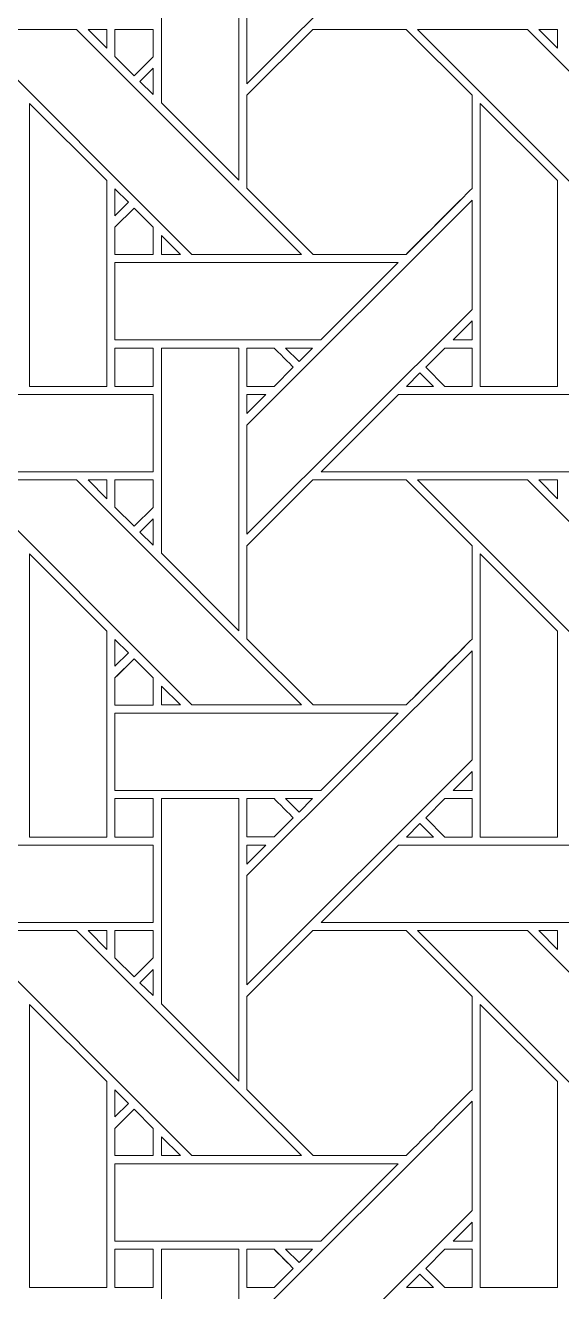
# Model space of a CAD drawing. Header units: inches. Extents: x 4.9 to 19.9, y 1.6 to 16.6.
# Drawn here: x 13.103 to 14.231, y 9.046 to 11.712 of the extents above; entities that cross this region are included whole.
import ezdxf

# ---------------------------------------------------------------- set-up
doc = ezdxf.new("R2010")
doc.units = ezdxf.units.IN
doc.header["$MEASUREMENT"] = 0
doc.layers.add('Design', color=7, linetype='Continuous', lineweight=0)

msp = doc.modelspace()

# ---------------------------------------------------------------- linework, layer by layer
at = {"layer": 'Design'}
for points, knots in [([(12.3829, 16.5948), (8.2407, 16.5948), (4.8829, 13.2369), (4.8829, 9.0948), (4.8829, 4.9526), (8.2407, 1.5948), (12.3829, 1.5948), (16.525, 1.5948), (19.8829, 4.9526), (19.8829, 9.0948), (19.8829, 13.2369), (16.525, 16.5948), (12.3829, 16.5948)], [0, 0, 0, 0, 1, 1, 1, 2, 2, 2, 3, 3, 3, 4, 4, 4, 4]), ([(12.3829, 15.6543), (8.7601, 15.6543), (5.8233, 12.7175), (5.8233, 9.0948), (5.8233, 5.472), (8.7601, 2.5353), (12.3829, 2.5353), (16.0056, 2.5353), (18.9424, 5.472), (18.9424, 9.0948), (18.9424, 12.7175), (16.0056, 15.6543), (12.3829, 15.6543)], [0, 0, 0, 0, 1, 1, 1, 2, 2, 2, 3, 3, 3, 4, 4, 4, 4]), ([(14.0428, 12.0628), (14.0428, 12.0628), (13.5691, 11.5892), (13.5691, 11.5892), (13.5691, 11.5892), (13.5691, 11.8193), (13.5691, 11.8193), (13.5691, 11.8193), (14.0428, 12.2929), (14.0428, 12.2929), (14.0428, 12.2929), (14.0428, 12.0628), (14.0428, 12.0628)], [0, 0, 0, 0, 1, 1, 1, 2, 2, 2, 3, 3, 3, 4, 4, 4, 4]), ([(13.3891, 11.5492), (13.3891, 11.5492), (13.3891, 11.9814), (13.3891, 11.9814), (13.3891, 11.9814), (13.552, 11.9814), (13.552, 11.9814), (13.552, 11.9814), (13.552, 11.3863), (13.552, 11.3863), (13.552, 11.3863), (13.3891, 11.5492), (13.3891, 11.5492)], [0, 0, 0, 0, 1, 1, 1, 2, 2, 2, 3, 3, 3, 4, 4, 4, 4]), ([(13.6841, 11.2299), (13.6841, 11.2299), (13.4531, 11.2299), (13.4531, 11.2299), (13.4531, 11.2299), (12.9795, 11.7035), (12.9795, 11.7035), (12.9795, 11.7035), (13.2105, 11.7035), (13.2105, 11.7035), (13.2105, 11.7035), (13.6841, 11.2299), (13.6841, 11.2299)], [0, 0, 0, 0, 1, 1, 1, 2, 2, 2, 3, 3, 3, 4, 4, 4, 4]), ([(13.2346, 11.7035), (13.2346, 11.7035), (13.2741, 11.7035), (13.2741, 11.7035), (13.2741, 11.7035), (13.2741, 11.6637), (13.2741, 11.6637), (13.2741, 11.6637), (13.2346, 11.7035), (13.2346, 11.7035)], [0, 0, 0, 0, 1, 1, 1, 2, 2, 2, 3, 3, 3, 3]), ([(13.3715, 11.7035), (13.3715, 11.7035), (13.3715, 11.6459), (13.3715, 11.6459), (13.3715, 11.6459), (13.3316, 11.606), (13.3316, 11.606), (13.3316, 11.606), (13.2913, 11.6463), (13.2913, 11.6463), (13.2913, 11.6463), (13.2913, 11.7035), (13.2913, 11.7035), (13.2913, 11.7035), (13.3715, 11.7035), (13.3715, 11.7035)], [0, 0, 0, 0, 1, 1, 1, 2, 2, 2, 3, 3, 3, 4, 4, 4, 5, 5, 5, 5]), ([(13.3715, 11.6459), (13.3715, 11.6459), (13.3316, 11.606), (13.3316, 11.606), (13.3316, 11.606), (13.2913, 11.6463), (13.2913, 11.6463), (13.2913, 11.6463), (13.2913, 11.7035), (13.2913, 11.7035), (13.2913, 11.7035), (13.3715, 11.7035), (13.3715, 11.7035), (13.3715, 11.7035), (13.3715, 11.6459), (13.3715, 11.6459)], [0, 0, 0, 0, 1, 1, 1, 2, 2, 2, 3, 3, 3, 4, 4, 4, 5, 5, 5, 5]), ([(13.7078, 11.7035), (13.7078, 11.7035), (13.904, 11.7035), (13.904, 11.7035), (13.904, 11.7035), (14.0428, 11.5648), (14.0428, 11.5648), (14.0428, 11.5648), (14.0428, 11.3686), (14.0428, 11.3686), (14.025, 11.3507), (13.9131, 11.2389), (13.9041, 11.2299), (13.9041, 11.2299), (13.7084, 11.2299), (13.7084, 11.2299), (13.7084, 11.2299), (13.5691, 11.3691), (13.5691, 11.3691), (13.5691, 11.3691), (13.5691, 11.5648), (13.5691, 11.5648), (13.5691, 11.5648), (13.7078, 11.7035), (13.7078, 11.7035)], [0, 0, 0, 0, 1, 1, 1, 2, 2, 2, 3, 3, 3, 4, 4, 4, 5, 5, 5, 6, 6, 6, 7, 7, 7, 8, 8, 8, 8]), ([(14.0428, 11.3686), (14.0244, 11.3501), (13.9126, 11.2384), (13.9041, 11.2299), (13.9041, 11.2299), (13.7084, 11.2299), (13.7084, 11.2299), (13.7084, 11.2299), (13.5691, 11.3691), (13.5691, 11.3691), (13.5691, 11.3691), (13.5691, 11.5648), (13.5691, 11.5648), (13.5691, 11.5648), (13.7078, 11.7035), (13.7078, 11.7035), (13.7078, 11.7035), (13.904, 11.7035), (13.904, 11.7035), (13.904, 11.7035), (14.0428, 11.5648), (14.0428, 11.5648), (14.0428, 11.5648), (14.0428, 11.3686), (14.0428, 11.3686)], [0, 0, 0, 0, 1, 1, 1, 2, 2, 2, 3, 3, 3, 4, 4, 4, 5, 5, 5, 6, 6, 6, 7, 7, 7, 8, 8, 8, 8]), ([(14.6329, 11.2299), (14.6329, 11.2299), (14.4018, 11.2299), (14.4018, 11.2299), (14.4018, 11.2299), (13.9283, 11.7035), (13.9283, 11.7035), (13.9283, 11.7035), (14.1592, 11.7035), (14.1592, 11.7035), (14.1592, 11.7035), (14.6329, 11.2299), (14.6329, 11.2299)], [0, 0, 0, 0, 1, 1, 1, 2, 2, 2, 3, 3, 3, 4, 4, 4, 4]), ([(14.1833, 11.7035), (14.1833, 11.7035), (14.2228, 11.7035), (14.2228, 11.7035), (14.2228, 11.7035), (14.2228, 11.6637), (14.2228, 11.6637), (14.2228, 11.6637), (14.1833, 11.7035), (14.1833, 11.7035)], [0, 0, 0, 0, 1, 1, 1, 2, 2, 2, 3, 3, 3, 3]), ([(13.3715, 11.6217), (13.3715, 11.6217), (13.3715, 11.5665), (13.3715, 11.5665), (13.3715, 11.5665), (13.3438, 11.5939), (13.3438, 11.5939), (13.3438, 11.5939), (13.3715, 11.6217), (13.3715, 11.6217)], [0, 0, 0, 0, 1, 1, 1, 2, 2, 2, 3, 3, 3, 3]), ([(13.1112, 10.9519), (13.1112, 10.9519), (13.1112, 11.5477), (13.1112, 11.5477), (13.1112, 11.5477), (13.274, 11.3856), (13.274, 11.3856), (13.274, 11.3856), (13.274, 10.9519), (13.274, 10.9519), (13.274, 10.9519), (13.1112, 10.9519), (13.1112, 10.9519)], [0, 0, 0, 0, 1, 1, 1, 2, 2, 2, 3, 3, 3, 4, 4, 4, 4]), ([(14.0599, 10.9519), (14.0599, 10.9519), (14.0599, 11.5477), (14.0599, 11.5477), (14.0599, 11.5477), (14.2227, 11.3856), (14.2227, 11.3856), (14.2227, 11.3856), (14.2227, 10.9519), (14.2227, 10.9519), (14.2227, 10.9519), (14.0599, 10.9519), (14.0599, 10.9519)], [0, 0, 0, 0, 1, 1, 1, 2, 2, 2, 3, 3, 3, 4, 4, 4, 4]), ([(13.2913, 11.3113), (13.2913, 11.3113), (13.2913, 11.3681), (13.2913, 11.3681), (13.2913, 11.3681), (13.3195, 11.3395), (13.3195, 11.3395), (13.3195, 11.3395), (13.2913, 11.3113), (13.2913, 11.3113)], [0, 0, 0, 0, 1, 1, 1, 2, 2, 2, 3, 3, 3, 3]), ([(14.0428, 11.1141), (14.0428, 11.1141), (13.5691, 10.6404), (13.5691, 10.6404), (13.5691, 10.6404), (13.5691, 10.8705), (13.5691, 10.8705), (13.5691, 10.8705), (14.0428, 11.3441), (14.0428, 11.3441), (14.0428, 11.3441), (14.0428, 11.1141), (14.0428, 11.1141)], [0, 0, 0, 0, 1, 1, 1, 2, 2, 2, 3, 3, 3, 4, 4, 4, 4]), ([(13.2913, 11.2297), (13.2913, 11.2297), (13.2913, 11.2869), (13.2913, 11.2869), (13.2913, 11.2869), (13.3316, 11.3273), (13.3316, 11.3273), (13.3316, 11.3273), (13.3719, 11.287), (13.3719, 11.287), (13.3719, 11.287), (13.3719, 11.2297), (13.3719, 11.2297), (13.3719, 11.2297), (13.2913, 11.2297), (13.2913, 11.2297)], [0, 0, 0, 0, 1, 1, 1, 2, 2, 2, 3, 3, 3, 4, 4, 4, 5, 5, 5, 5]), ([(13.3316, 11.3273), (13.3316, 11.3273), (13.3719, 11.287), (13.3719, 11.287), (13.3719, 11.287), (13.3719, 11.2297), (13.3719, 11.2297), (13.3719, 11.2297), (13.2913, 11.2297), (13.2913, 11.2297), (13.2913, 11.2297), (13.2913, 11.2869), (13.2913, 11.2869), (13.2913, 11.2869), (13.3316, 11.3273), (13.3316, 11.3273)], [0, 0, 0, 0, 1, 1, 1, 2, 2, 2, 3, 3, 3, 4, 4, 4, 5, 5, 5, 5]), ([(13.3892, 11.2299), (13.3892, 11.2299), (13.3892, 11.2697), (13.3892, 11.2697), (13.3892, 11.2697), (13.4289, 11.2299), (13.4289, 11.2299), (13.4289, 11.2299), (13.3892, 11.2299), (13.3892, 11.2299)], [0, 0, 0, 0, 1, 1, 1, 2, 2, 2, 3, 3, 3, 3]), ([(13.887, 11.2126), (13.887, 11.2126), (13.7242, 11.0499), (13.7242, 11.0499), (13.7242, 11.0499), (13.2913, 11.0499), (13.2913, 11.0499), (13.2913, 11.0499), (13.2913, 11.2126), (13.2913, 11.2126), (13.2913, 11.2126), (13.887, 11.2126), (13.887, 11.2126)], [0, 0, 0, 0, 1, 1, 1, 2, 2, 2, 3, 3, 3, 4, 4, 4, 4]), ([(14.003, 11.0499), (14.003, 11.0499), (14.0428, 11.0897), (14.0428, 11.0897), (14.0428, 11.0897), (14.0428, 11.0499), (14.0428, 11.0499), (14.0428, 11.0499), (14.003, 11.0499), (14.003, 11.0499)], [0, 0, 0, 0, 1, 1, 1, 2, 2, 2, 3, 3, 3, 3]), ([(13.2913, 11.0327), (13.2913, 11.0327), (13.3715, 11.0327), (13.3715, 11.0327), (13.3715, 11.0327), (13.3715, 10.9519), (13.3715, 10.9519), (13.3715, 10.9519), (13.2913, 10.9519), (13.2913, 10.9519), (13.2913, 10.9519), (13.2913, 11.0327), (13.2913, 11.0327)], [0, 0, 0, 0, 1, 1, 1, 2, 2, 2, 3, 3, 3, 4, 4, 4, 4]), ([(13.3715, 11.0327), (13.3715, 11.0327), (13.3715, 10.9519), (13.3715, 10.9519), (13.3715, 10.9519), (13.2913, 10.9519), (13.2913, 10.9519), (13.2913, 10.9519), (13.2913, 11.0327), (13.2913, 11.0327), (13.2913, 11.0327), (13.3715, 11.0327), (13.3715, 11.0327)], [0, 0, 0, 0, 1, 1, 1, 2, 2, 2, 3, 3, 3, 4, 4, 4, 4]), ([(13.552, 10.4375), (13.552, 10.4375), (13.3891, 10.6005), (13.3891, 10.6005), (13.3891, 10.6005), (13.3891, 11.0326), (13.3891, 11.0326), (13.3891, 11.0326), (13.552, 11.0326), (13.552, 11.0326), (13.552, 11.0326), (13.552, 10.4375), (13.552, 10.4375)], [0, 0, 0, 0, 1, 1, 1, 2, 2, 2, 3, 3, 3, 4, 4, 4, 4]), ([(13.6262, 11.0327), (13.6313, 11.0276), (13.6621, 10.9967), (13.6665, 10.9923), (13.6665, 10.9923), (13.6261, 10.9519), (13.6261, 10.9519), (13.6261, 10.9519), (13.5691, 10.9519), (13.5691, 10.9519), (13.5691, 10.9519), (13.5691, 11.0327), (13.5691, 11.0327), (13.5691, 11.0327), (13.6262, 11.0327), (13.6262, 11.0327)], [0, 0, 0, 0, 1, 1, 1, 2, 2, 2, 3, 3, 3, 4, 4, 4, 5, 5, 5, 5]), ([(13.5691, 10.9519), (13.5691, 10.9519), (13.5691, 11.0327), (13.5691, 11.0327), (13.5691, 11.0327), (13.6262, 11.0327), (13.6262, 11.0327), (13.6313, 11.0276), (13.6621, 10.9967), (13.6665, 10.9923), (13.6665, 10.9923), (13.6261, 10.9519), (13.6261, 10.9519), (13.6261, 10.9519), (13.5691, 10.9519), (13.5691, 10.9519)], [0, 0, 0, 0, 1, 1, 1, 2, 2, 2, 3, 3, 3, 4, 4, 4, 5, 5, 5, 5]), ([(13.6505, 11.0326), (13.6505, 11.0326), (13.707, 11.0326), (13.707, 11.0326), (13.707, 11.0326), (13.6787, 11.0045), (13.6787, 11.0045), (13.6787, 11.0045), (13.6505, 11.0326), (13.6505, 11.0326)], [0, 0, 0, 0, 1, 1, 1, 2, 2, 2, 3, 3, 3, 3]), ([(13.9857, 10.9519), (13.9857, 10.9519), (13.9453, 10.9923), (13.9453, 10.9923), (13.9453, 10.9923), (13.9858, 11.0327), (13.9858, 11.0327), (13.9858, 11.0327), (14.0428, 11.0327), (14.0428, 11.0327), (14.0428, 11.0327), (14.0428, 10.9519), (14.0428, 10.9519), (14.0428, 10.9519), (13.9857, 10.9519), (13.9857, 10.9519)], [0, 0, 0, 0, 1, 1, 1, 2, 2, 2, 3, 3, 3, 4, 4, 4, 5, 5, 5, 5]), ([(14.0428, 10.9519), (14.0428, 10.9519), (13.9857, 10.9519), (13.9857, 10.9519), (13.9857, 10.9519), (13.9453, 10.9923), (13.9453, 10.9923), (13.9453, 10.9923), (13.9858, 11.0327), (13.9858, 11.0327), (13.9858, 11.0327), (14.0428, 11.0327), (14.0428, 11.0327), (14.0428, 11.0327), (14.0428, 10.9519), (14.0428, 10.9519)], [0, 0, 0, 0, 1, 1, 1, 2, 2, 2, 3, 3, 3, 4, 4, 4, 5, 5, 5, 5]), ([(13.905, 10.9519), (13.905, 10.9519), (13.9332, 10.9801), (13.9332, 10.9801), (13.9332, 10.9801), (13.9615, 10.9519), (13.9615, 10.9519), (13.9615, 10.9519), (13.905, 10.9519), (13.905, 10.9519)], [0, 0, 0, 0, 1, 1, 1, 2, 2, 2, 3, 3, 3, 3]), ([(13.3715, 10.9347), (13.3715, 10.9347), (13.3715, 10.7719), (13.3715, 10.7719), (13.3715, 10.7719), (12.7762, 10.7719), (12.7762, 10.7719), (12.7762, 10.7719), (12.9391, 10.9347), (12.9391, 10.9347), (12.9391, 10.9347), (13.3715, 10.9347), (13.3715, 10.9347)], [0, 0, 0, 0, 1, 1, 1, 2, 2, 2, 3, 3, 3, 4, 4, 4, 4]), ([(13.609, 10.9347), (13.609, 10.9347), (13.5691, 10.8949), (13.5691, 10.8949), (13.5691, 10.8949), (13.5691, 10.9347), (13.5691, 10.9347), (13.5691, 10.9347), (13.609, 10.9347), (13.609, 10.9347)], [0, 0, 0, 0, 1, 1, 1, 2, 2, 2, 3, 3, 3, 3]), ([(14.3203, 10.9347), (14.3203, 10.9347), (14.3203, 10.7719), (14.3203, 10.7719), (14.3203, 10.7719), (13.725, 10.7719), (13.725, 10.7719), (13.725, 10.7719), (13.8878, 10.9347), (13.8878, 10.9347), (13.8878, 10.9347), (14.3203, 10.9347), (14.3203, 10.9347)], [0, 0, 0, 0, 1, 1, 1, 2, 2, 2, 3, 3, 3, 4, 4, 4, 4]), ([(13.6841, 10.2811), (13.6841, 10.2811), (13.4531, 10.2811), (13.4531, 10.2811), (13.4531, 10.2811), (12.9795, 10.7548), (12.9795, 10.7548), (12.9795, 10.7548), (13.2105, 10.7548), (13.2105, 10.7548), (13.2105, 10.7548), (13.6841, 10.2811), (13.6841, 10.2811)], [0, 0, 0, 0, 1, 1, 1, 2, 2, 2, 3, 3, 3, 4, 4, 4, 4]), ([(13.2346, 10.7548), (13.2346, 10.7548), (13.2741, 10.7548), (13.2741, 10.7548), (13.2741, 10.7548), (13.2741, 10.715), (13.2741, 10.715), (13.2741, 10.715), (13.2346, 10.7548), (13.2346, 10.7548)], [0, 0, 0, 0, 1, 1, 1, 2, 2, 2, 3, 3, 3, 3]), ([(13.3715, 10.7548), (13.3715, 10.7548), (13.3715, 10.6972), (13.3715, 10.6972), (13.3715, 10.6972), (13.3316, 10.6573), (13.3316, 10.6573), (13.3316, 10.6573), (13.2913, 10.6976), (13.2913, 10.6976), (13.2913, 10.6976), (13.2913, 10.7548), (13.2913, 10.7548), (13.2913, 10.7548), (13.3715, 10.7548), (13.3715, 10.7548)], [0, 0, 0, 0, 1, 1, 1, 2, 2, 2, 3, 3, 3, 4, 4, 4, 5, 5, 5, 5]), ([(13.3715, 10.6972), (13.3715, 10.6972), (13.3316, 10.6573), (13.3316, 10.6573), (13.3316, 10.6573), (13.2913, 10.6976), (13.2913, 10.6976), (13.2913, 10.6976), (13.2913, 10.7548), (13.2913, 10.7548), (13.2913, 10.7548), (13.3715, 10.7548), (13.3715, 10.7548), (13.3715, 10.7548), (13.3715, 10.6972), (13.3715, 10.6972)], [0, 0, 0, 0, 1, 1, 1, 2, 2, 2, 3, 3, 3, 4, 4, 4, 5, 5, 5, 5]), ([(13.7078, 10.7548), (13.7078, 10.7548), (13.904, 10.7548), (13.904, 10.7548), (13.904, 10.7548), (14.0428, 10.6161), (14.0428, 10.6161), (14.0428, 10.6161), (14.0428, 10.4199), (14.0428, 10.4199), (14.025, 10.4019), (13.9131, 10.2902), (13.9041, 10.2812), (13.9041, 10.2812), (13.7084, 10.2812), (13.7084, 10.2812), (13.7084, 10.2812), (13.5691, 10.4204), (13.5691, 10.4204), (13.5691, 10.4204), (13.5691, 10.6161), (13.5691, 10.6161), (13.5691, 10.6161), (13.7078, 10.7548), (13.7078, 10.7548)], [0, 0, 0, 0, 1, 1, 1, 2, 2, 2, 3, 3, 3, 4, 4, 4, 5, 5, 5, 6, 6, 6, 7, 7, 7, 8, 8, 8, 8]), ([(14.0428, 10.4199), (14.0246, 10.4015), (13.9128, 10.2899), (13.9041, 10.2812), (13.9041, 10.2812), (13.7084, 10.2812), (13.7084, 10.2812), (13.7084, 10.2812), (13.5691, 10.4204), (13.5691, 10.4204), (13.5691, 10.4204), (13.5691, 10.6161), (13.5691, 10.6161), (13.5691, 10.6161), (13.7078, 10.7548), (13.7078, 10.7548), (13.7078, 10.7548), (13.904, 10.7548), (13.904, 10.7548), (13.904, 10.7548), (14.0428, 10.6161), (14.0428, 10.6161), (14.0428, 10.6161), (14.0428, 10.4199), (14.0428, 10.4199)], [0, 0, 0, 0, 1, 1, 1, 2, 2, 2, 3, 3, 3, 4, 4, 4, 5, 5, 5, 6, 6, 6, 7, 7, 7, 8, 8, 8, 8]), ([(14.6329, 10.2811), (14.6329, 10.2811), (14.4018, 10.2811), (14.4018, 10.2811), (14.4018, 10.2811), (13.9283, 10.7548), (13.9283, 10.7548), (13.9283, 10.7548), (14.1592, 10.7548), (14.1592, 10.7548), (14.1592, 10.7548), (14.6329, 10.2811), (14.6329, 10.2811)], [0, 0, 0, 0, 1, 1, 1, 2, 2, 2, 3, 3, 3, 4, 4, 4, 4]), ([(14.1833, 10.7548), (14.1833, 10.7548), (14.2228, 10.7548), (14.2228, 10.7548), (14.2228, 10.7548), (14.2228, 10.715), (14.2228, 10.715), (14.2228, 10.715), (14.1833, 10.7548), (14.1833, 10.7548)], [0, 0, 0, 0, 1, 1, 1, 2, 2, 2, 3, 3, 3, 3]), ([(13.3715, 10.6729), (13.3715, 10.6729), (13.3715, 10.6178), (13.3715, 10.6178), (13.3715, 10.6178), (13.3438, 10.6452), (13.3438, 10.6452), (13.3438, 10.6452), (13.3715, 10.6729), (13.3715, 10.6729)], [0, 0, 0, 0, 1, 1, 1, 2, 2, 2, 3, 3, 3, 3]), ([(13.1112, 10.0031), (13.1112, 10.0031), (13.1112, 10.599), (13.1112, 10.599), (13.1112, 10.599), (13.274, 10.4368), (13.274, 10.4368), (13.274, 10.4368), (13.274, 10.0031), (13.274, 10.0031), (13.274, 10.0031), (13.1112, 10.0031), (13.1112, 10.0031)], [0, 0, 0, 0, 1, 1, 1, 2, 2, 2, 3, 3, 3, 4, 4, 4, 4]), ([(14.0599, 10.0031), (14.0599, 10.0031), (14.0599, 10.599), (14.0599, 10.599), (14.0599, 10.599), (14.2227, 10.4368), (14.2227, 10.4368), (14.2227, 10.4368), (14.2227, 10.0031), (14.2227, 10.0031), (14.2227, 10.0031), (14.0599, 10.0031), (14.0599, 10.0031)], [0, 0, 0, 0, 1, 1, 1, 2, 2, 2, 3, 3, 3, 4, 4, 4, 4]), ([(13.2913, 10.3626), (13.2913, 10.3626), (13.2913, 10.4193), (13.2913, 10.4193), (13.2913, 10.4193), (13.3195, 10.3908), (13.3195, 10.3908), (13.3195, 10.3908), (13.2913, 10.3626), (13.2913, 10.3626)], [0, 0, 0, 0, 1, 1, 1, 2, 2, 2, 3, 3, 3, 3]), ([(13.2913, 10.2809), (13.2913, 10.2809), (13.2913, 10.3382), (13.2913, 10.3382), (13.2913, 10.3382), (13.3316, 10.3785), (13.3316, 10.3785), (13.3316, 10.3785), (13.3719, 10.3382), (13.3719, 10.3382), (13.3719, 10.3382), (13.3719, 10.2809), (13.3719, 10.2809), (13.3719, 10.2809), (13.2913, 10.2809), (13.2913, 10.2809)], [0, 0, 0, 0, 1, 1, 1, 2, 2, 2, 3, 3, 3, 4, 4, 4, 5, 5, 5, 5]), ([(13.2973, 10.3442), (13.2973, 10.3442), (13.3316, 10.3785), (13.3316, 10.3785), (13.3316, 10.3785), (13.3719, 10.3382), (13.3719, 10.3382), (13.3719, 10.3382), (13.3719, 10.2809), (13.3719, 10.2809), (13.3719, 10.2809), (13.2913, 10.2809), (13.2913, 10.2809), (13.2913, 10.2809), (13.2913, 10.3382), (13.2913, 10.3382), (13.2913, 10.3382), (13.2973, 10.3442), (13.2973, 10.3442)], [0, 0, 0, 0, 1, 1, 1, 2, 2, 2, 3, 3, 3, 4, 4, 4, 5, 5, 5, 6, 6, 6, 6]), ([(14.0428, 10.1654), (14.0428, 10.1654), (13.5691, 9.6917), (13.5691, 9.6917), (13.5691, 9.6917), (13.5691, 9.9218), (13.5691, 9.9218), (13.5691, 9.9218), (14.0428, 10.3954), (14.0428, 10.3954), (14.0428, 10.3954), (14.0428, 10.1654), (14.0428, 10.1654)], [0, 0, 0, 0, 1, 1, 1, 2, 2, 2, 3, 3, 3, 4, 4, 4, 4]), ([(13.3892, 10.2811), (13.3892, 10.2811), (13.3892, 10.3209), (13.3892, 10.3209), (13.3892, 10.3209), (13.4289, 10.2811), (13.4289, 10.2811), (13.4289, 10.2811), (13.3892, 10.2811), (13.3892, 10.2811)], [0, 0, 0, 0, 1, 1, 1, 2, 2, 2, 3, 3, 3, 3]), ([(13.887, 10.2639), (13.887, 10.2639), (13.7242, 10.1012), (13.7242, 10.1012), (13.7242, 10.1012), (13.2913, 10.1012), (13.2913, 10.1012), (13.2913, 10.1012), (13.2913, 10.2639), (13.2913, 10.2639), (13.2913, 10.2639), (13.887, 10.2639), (13.887, 10.2639)], [0, 0, 0, 0, 1, 1, 1, 2, 2, 2, 3, 3, 3, 4, 4, 4, 4]), ([(14.003, 10.1012), (14.003, 10.1012), (14.0428, 10.141), (14.0428, 10.141), (14.0428, 10.141), (14.0428, 10.1012), (14.0428, 10.1012), (14.0428, 10.1012), (14.003, 10.1012), (14.003, 10.1012)], [0, 0, 0, 0, 1, 1, 1, 2, 2, 2, 3, 3, 3, 3]), ([(13.2913, 10.0839), (13.2913, 10.0839), (13.3715, 10.0839), (13.3715, 10.0839), (13.3715, 10.0839), (13.3715, 10.0031), (13.3715, 10.0031), (13.3715, 10.0031), (13.2913, 10.0031), (13.2913, 10.0031), (13.2913, 10.0031), (13.2913, 10.0839), (13.2913, 10.0839)], [0, 0, 0, 0, 1, 1, 1, 2, 2, 2, 3, 3, 3, 4, 4, 4, 4]), ([(13.3715, 10.0839), (13.3715, 10.0839), (13.3715, 10.0031), (13.3715, 10.0031), (13.3715, 10.0031), (13.2913, 10.0031), (13.2913, 10.0031), (13.2913, 10.0031), (13.2913, 10.0839), (13.2913, 10.0839), (13.2913, 10.0839), (13.3715, 10.0839), (13.3715, 10.0839)], [0, 0, 0, 0, 1, 1, 1, 2, 2, 2, 3, 3, 3, 4, 4, 4, 4]), ([(13.552, 9.4888), (13.552, 9.4888), (13.3891, 9.6517), (13.3891, 9.6517), (13.3891, 9.6517), (13.3891, 10.0839), (13.3891, 10.0839), (13.3891, 10.0839), (13.552, 10.0839), (13.552, 10.0839), (13.552, 10.0839), (13.552, 9.4888), (13.552, 9.4888)], [0, 0, 0, 0, 1, 1, 1, 2, 2, 2, 3, 3, 3, 4, 4, 4, 4]), ([(13.6262, 10.0839), (13.6313, 10.0788), (13.6621, 10.048), (13.6665, 10.0436), (13.6665, 10.0436), (13.6261, 10.0032), (13.6261, 10.0032), (13.6261, 10.0032), (13.5691, 10.0032), (13.5691, 10.0032), (13.5691, 10.0032), (13.5691, 10.0839), (13.5691, 10.0839), (13.5691, 10.0839), (13.6262, 10.0839), (13.6262, 10.0839)], [0, 0, 0, 0, 1, 1, 1, 2, 2, 2, 3, 3, 3, 4, 4, 4, 5, 5, 5, 5]), ([(13.5691, 10.0032), (13.5691, 10.0032), (13.5691, 10.0839), (13.5691, 10.0839), (13.5691, 10.0839), (13.6262, 10.0839), (13.6262, 10.0839), (13.6313, 10.0788), (13.6621, 10.048), (13.6665, 10.0436), (13.6665, 10.0436), (13.6261, 10.0032), (13.6261, 10.0032), (13.6261, 10.0032), (13.5691, 10.0032), (13.5691, 10.0032)], [0, 0, 0, 0, 1, 1, 1, 2, 2, 2, 3, 3, 3, 4, 4, 4, 5, 5, 5, 5]), ([(13.6505, 10.0839), (13.6505, 10.0839), (13.707, 10.0839), (13.707, 10.0839), (13.707, 10.0839), (13.6787, 10.0557), (13.6787, 10.0557), (13.6787, 10.0557), (13.6505, 10.0839), (13.6505, 10.0839)], [0, 0, 0, 0, 1, 1, 1, 2, 2, 2, 3, 3, 3, 3]), ([(13.9857, 10.0031), (13.9857, 10.0031), (13.9453, 10.0435), (13.9453, 10.0435), (13.9453, 10.0435), (13.9858, 10.084), (13.9858, 10.084), (13.9858, 10.084), (14.0428, 10.084), (14.0428, 10.084), (14.0428, 10.084), (14.0428, 10.0031), (14.0428, 10.0031), (14.0428, 10.0031), (13.9857, 10.0031), (13.9857, 10.0031)], [0, 0, 0, 0, 1, 1, 1, 2, 2, 2, 3, 3, 3, 4, 4, 4, 5, 5, 5, 5]), ([(14.0428, 10.0031), (14.0428, 10.0031), (13.9857, 10.0031), (13.9857, 10.0031), (13.9857, 10.0031), (13.9453, 10.0435), (13.9453, 10.0435), (13.9453, 10.0435), (13.9858, 10.084), (13.9858, 10.084), (13.9858, 10.084), (14.0428, 10.084), (14.0428, 10.084), (14.0428, 10.084), (14.0428, 10.0031), (14.0428, 10.0031)], [0, 0, 0, 0, 1, 1, 1, 2, 2, 2, 3, 3, 3, 4, 4, 4, 5, 5, 5, 5]), ([(13.905, 10.0031), (13.905, 10.0031), (13.9332, 10.0314), (13.9332, 10.0314), (13.9332, 10.0314), (13.9615, 10.0031), (13.9615, 10.0031), (13.9615, 10.0031), (13.905, 10.0031), (13.905, 10.0031)], [0, 0, 0, 0, 1, 1, 1, 2, 2, 2, 3, 3, 3, 3]), ([(13.3715, 9.986), (13.3715, 9.986), (13.3715, 9.8232), (13.3715, 9.8232), (13.3715, 9.8232), (12.7762, 9.8232), (12.7762, 9.8232), (12.7762, 9.8232), (12.9391, 9.986), (12.9391, 9.986), (12.9391, 9.986), (13.3715, 9.986), (13.3715, 9.986)], [0, 0, 0, 0, 1, 1, 1, 2, 2, 2, 3, 3, 3, 4, 4, 4, 4]), ([(13.609, 9.986), (13.609, 9.986), (13.5691, 9.9462), (13.5691, 9.9462), (13.5691, 9.9462), (13.5691, 9.986), (13.5691, 9.986), (13.5691, 9.986), (13.609, 9.986), (13.609, 9.986)], [0, 0, 0, 0, 1, 1, 1, 2, 2, 2, 3, 3, 3, 3]), ([(14.3203, 9.986), (14.3203, 9.986), (14.3203, 9.8232), (14.3203, 9.8232), (14.3203, 9.8232), (13.725, 9.8232), (13.725, 9.8232), (13.725, 9.8232), (13.8878, 9.986), (13.8878, 9.986), (13.8878, 9.986), (14.3203, 9.986), (14.3203, 9.986)], [0, 0, 0, 0, 1, 1, 1, 2, 2, 2, 3, 3, 3, 4, 4, 4, 4]), ([(13.6841, 9.3324), (13.6841, 9.3324), (13.4531, 9.3324), (13.4531, 9.3324), (13.4531, 9.3324), (12.9795, 9.8061), (12.9795, 9.8061), (12.9795, 9.8061), (13.2105, 9.8061), (13.2105, 9.8061), (13.2105, 9.8061), (13.6841, 9.3324), (13.6841, 9.3324)], [0, 0, 0, 0, 1, 1, 1, 2, 2, 2, 3, 3, 3, 4, 4, 4, 4]), ([(13.2346, 9.8061), (13.2346, 9.8061), (13.2741, 9.8061), (13.2741, 9.8061), (13.2741, 9.8061), (13.2741, 9.7662), (13.2741, 9.7662), (13.2741, 9.7662), (13.2346, 9.8061), (13.2346, 9.8061)], [0, 0, 0, 0, 1, 1, 1, 2, 2, 2, 3, 3, 3, 3]), ([(13.3715, 9.8061), (13.3715, 9.8061), (13.3715, 9.7485), (13.3715, 9.7485), (13.3715, 9.7485), (13.3316, 9.7085), (13.3316, 9.7085), (13.3316, 9.7085), (13.2913, 9.7489), (13.2913, 9.7489), (13.2913, 9.7489), (13.2913, 9.8061), (13.2913, 9.8061), (13.2913, 9.8061), (13.3715, 9.8061), (13.3715, 9.8061)], [0, 0, 0, 0, 1, 1, 1, 2, 2, 2, 3, 3, 3, 4, 4, 4, 5, 5, 5, 5]), ([(13.3715, 9.7485), (13.3715, 9.7485), (13.3316, 9.7085), (13.3316, 9.7085), (13.3316, 9.7085), (13.2913, 9.7489), (13.2913, 9.7489), (13.2913, 9.7489), (13.2913, 9.8061), (13.2913, 9.8061), (13.2913, 9.8061), (13.3715, 9.8061), (13.3715, 9.8061), (13.3715, 9.8061), (13.3715, 9.7485), (13.3715, 9.7485)], [0, 0, 0, 0, 1, 1, 1, 2, 2, 2, 3, 3, 3, 4, 4, 4, 5, 5, 5, 5]), ([(13.7078, 9.8061), (13.7078, 9.8061), (13.904, 9.8061), (13.904, 9.8061), (13.904, 9.8061), (14.0428, 9.6673), (14.0428, 9.6673), (14.0428, 9.6673), (14.0428, 9.4711), (14.0428, 9.4711), (14.025, 9.4532), (13.9131, 9.3414), (13.9041, 9.3324), (13.9041, 9.3324), (13.7084, 9.3324), (13.7084, 9.3324), (13.7084, 9.3324), (13.5691, 9.4717), (13.5691, 9.4717), (13.5691, 9.4717), (13.5691, 9.6673), (13.5691, 9.6673), (13.5691, 9.6673), (13.7078, 9.8061), (13.7078, 9.8061)], [0, 0, 0, 0, 1, 1, 1, 2, 2, 2, 3, 3, 3, 4, 4, 4, 5, 5, 5, 6, 6, 6, 7, 7, 7, 8, 8, 8, 8]), ([(14.0428, 9.6673), (14.0428, 9.6673), (14.0428, 9.4711), (14.0428, 9.4711), (14.025, 9.4532), (13.9131, 9.3414), (13.9041, 9.3324), (13.9041, 9.3324), (13.7084, 9.3324), (13.7084, 9.3324), (13.7084, 9.3324), (13.5691, 9.4717), (13.5691, 9.4717), (13.5691, 9.4717), (13.5691, 9.6673), (13.5691, 9.6673), (13.5691, 9.6673), (13.7078, 9.8061), (13.7078, 9.8061), (13.7078, 9.8061), (13.904, 9.8061), (13.904, 9.8061), (13.904, 9.8061), (14.0428, 9.6673), (14.0428, 9.6673)], [0, 0, 0, 0, 1, 1, 1, 2, 2, 2, 3, 3, 3, 4, 4, 4, 5, 5, 5, 6, 6, 6, 7, 7, 7, 8, 8, 8, 8]), ([(14.6329, 9.3324), (14.6329, 9.3324), (14.4018, 9.3324), (14.4018, 9.3324), (14.4018, 9.3324), (13.9283, 9.8061), (13.9283, 9.8061), (13.9283, 9.8061), (14.1592, 9.8061), (14.1592, 9.8061), (14.1592, 9.8061), (14.6329, 9.3324), (14.6329, 9.3324)], [0, 0, 0, 0, 1, 1, 1, 2, 2, 2, 3, 3, 3, 4, 4, 4, 4]), ([(14.1833, 9.8061), (14.1833, 9.8061), (14.2228, 9.8061), (14.2228, 9.8061), (14.2228, 9.8061), (14.2228, 9.7662), (14.2228, 9.7662), (14.2228, 9.7662), (14.1833, 9.8061), (14.1833, 9.8061)], [0, 0, 0, 0, 1, 1, 1, 2, 2, 2, 3, 3, 3, 3]), ([(13.3715, 9.7242), (13.3715, 9.7242), (13.3715, 9.6691), (13.3715, 9.6691), (13.3715, 9.6691), (13.3438, 9.6964), (13.3438, 9.6964), (13.3438, 9.6964), (13.3715, 9.7242), (13.3715, 9.7242)], [0, 0, 0, 0, 1, 1, 1, 2, 2, 2, 3, 3, 3, 3]), ([(13.1112, 9.0544), (13.1112, 9.0544), (13.1112, 9.6502), (13.1112, 9.6502), (13.1112, 9.6502), (13.274, 9.4881), (13.274, 9.4881), (13.274, 9.4881), (13.274, 9.0544), (13.274, 9.0544), (13.274, 9.0544), (13.1112, 9.0544), (13.1112, 9.0544)], [0, 0, 0, 0, 1, 1, 1, 2, 2, 2, 3, 3, 3, 4, 4, 4, 4]), ([(14.0599, 9.0544), (14.0599, 9.0544), (14.0599, 9.6503), (14.0599, 9.6503), (14.0599, 9.6503), (14.2227, 9.4881), (14.2227, 9.4881), (14.2227, 9.4881), (14.2227, 9.0544), (14.2227, 9.0544), (14.2227, 9.0544), (14.0599, 9.0544), (14.0599, 9.0544)], [0, 0, 0, 0, 1, 1, 1, 2, 2, 2, 3, 3, 3, 4, 4, 4, 4]), ([(13.2913, 9.4138), (13.2913, 9.4138), (13.2913, 9.4706), (13.2913, 9.4706), (13.2913, 9.4706), (13.3195, 9.442), (13.3195, 9.442), (13.3195, 9.442), (13.2913, 9.4138), (13.2913, 9.4138)], [0, 0, 0, 0, 1, 1, 1, 2, 2, 2, 3, 3, 3, 3]), ([(14.0428, 9.2166), (14.0428, 9.2166), (13.5691, 8.743), (13.5691, 8.743), (13.5691, 8.743), (13.5691, 8.9731), (13.5691, 8.9731), (13.5691, 8.9731), (14.0428, 9.4467), (14.0428, 9.4467), (14.0428, 9.4467), (14.0428, 9.2166), (14.0428, 9.2166)], [0, 0, 0, 0, 1, 1, 1, 2, 2, 2, 3, 3, 3, 4, 4, 4, 4]), ([(13.2913, 9.3322), (13.2913, 9.3322), (13.2913, 9.3895), (13.2913, 9.3895), (13.2913, 9.3895), (13.3316, 9.4298), (13.3316, 9.4298), (13.3316, 9.4298), (13.3719, 9.3895), (13.3719, 9.3895), (13.3719, 9.3895), (13.3719, 9.3322), (13.3719, 9.3322), (13.3719, 9.3322), (13.2913, 9.3322), (13.2913, 9.3322)], [0, 0, 0, 0, 1, 1, 1, 2, 2, 2, 3, 3, 3, 4, 4, 4, 5, 5, 5, 5]), ([(13.2967, 9.3949), (13.2967, 9.3949), (13.3316, 9.4298), (13.3316, 9.4298), (13.3316, 9.4298), (13.3719, 9.3895), (13.3719, 9.3895), (13.3719, 9.3895), (13.3719, 9.3322), (13.3719, 9.3322), (13.3719, 9.3322), (13.2913, 9.3322), (13.2913, 9.3322), (13.2913, 9.3322), (13.2913, 9.3895), (13.2913, 9.3895), (13.2913, 9.3895), (13.2967, 9.3949), (13.2967, 9.3949)], [0, 0, 0, 0, 1, 1, 1, 2, 2, 2, 3, 3, 3, 4, 4, 4, 5, 5, 5, 6, 6, 6, 6]), ([(13.3892, 9.3324), (13.3892, 9.3324), (13.3892, 9.3722), (13.3892, 9.3722), (13.3892, 9.3722), (13.4289, 9.3324), (13.4289, 9.3324), (13.4289, 9.3324), (13.3892, 9.3324), (13.3892, 9.3324)], [0, 0, 0, 0, 1, 1, 1, 2, 2, 2, 3, 3, 3, 3]), ([(13.887, 9.3152), (13.887, 9.3152), (13.7242, 9.1525), (13.7242, 9.1525), (13.7242, 9.1525), (13.2913, 9.1525), (13.2913, 9.1525), (13.2913, 9.1525), (13.2913, 9.3152), (13.2913, 9.3152), (13.2913, 9.3152), (13.887, 9.3152), (13.887, 9.3152)], [0, 0, 0, 0, 1, 1, 1, 2, 2, 2, 3, 3, 3, 4, 4, 4, 4]), ([(14.003, 9.1525), (14.003, 9.1525), (14.0428, 9.1923), (14.0428, 9.1923), (14.0428, 9.1923), (14.0428, 9.1525), (14.0428, 9.1525), (14.0428, 9.1525), (14.003, 9.1525), (14.003, 9.1525)], [0, 0, 0, 0, 1, 1, 1, 2, 2, 2, 3, 3, 3, 3]), ([(13.2913, 9.1352), (13.2913, 9.1352), (13.3715, 9.1352), (13.3715, 9.1352), (13.3715, 9.1352), (13.3715, 9.0544), (13.3715, 9.0544), (13.3715, 9.0544), (13.2913, 9.0544), (13.2913, 9.0544), (13.2913, 9.0544), (13.2913, 9.1352), (13.2913, 9.1352)], [0, 0, 0, 0, 1, 1, 1, 2, 2, 2, 3, 3, 3, 4, 4, 4, 4]), ([(13.3715, 9.1352), (13.3715, 9.1352), (13.3715, 9.0544), (13.3715, 9.0544), (13.3715, 9.0544), (13.2913, 9.0544), (13.2913, 9.0544), (13.2913, 9.0544), (13.2913, 9.1352), (13.2913, 9.1352), (13.2913, 9.1352), (13.3715, 9.1352), (13.3715, 9.1352)], [0, 0, 0, 0, 1, 1, 1, 2, 2, 2, 3, 3, 3, 4, 4, 4, 4]), ([(13.3891, 8.703), (13.3891, 8.703), (13.3891, 9.1352), (13.3891, 9.1352), (13.3891, 9.1352), (13.552, 9.1352), (13.552, 9.1352), (13.552, 9.1352), (13.552, 8.5401), (13.552, 8.5401), (13.552, 8.5401), (13.3891, 8.703), (13.3891, 8.703)], [0, 0, 0, 0, 1, 1, 1, 2, 2, 2, 3, 3, 3, 4, 4, 4, 4]), ([(13.6262, 9.1352), (13.6313, 9.1301), (13.6621, 9.0993), (13.6665, 9.0948), (13.6665, 9.0948), (13.6261, 9.0544), (13.6261, 9.0544), (13.6261, 9.0544), (13.5691, 9.0544), (13.5691, 9.0544), (13.5691, 9.0544), (13.5691, 9.1352), (13.5691, 9.1352), (13.5691, 9.1352), (13.6262, 9.1352), (13.6262, 9.1352)], [0, 0, 0, 0, 1, 1, 1, 2, 2, 2, 3, 3, 3, 4, 4, 4, 5, 5, 5, 5]), ([(13.6665, 9.0948), (13.6665, 9.0948), (13.6261, 9.0544), (13.6261, 9.0544), (13.6261, 9.0544), (13.5691, 9.0544), (13.5691, 9.0544), (13.5691, 9.0544), (13.5691, 9.1352), (13.5691, 9.1352), (13.5691, 9.1352), (13.6262, 9.1352), (13.6262, 9.1352), (13.6317, 9.1298), (13.6625, 9.0989), (13.6665, 9.0948)], [0, 0, 0, 0, 1, 1, 1, 2, 2, 2, 3, 3, 3, 4, 4, 4, 5, 5, 5, 5]), ([(13.6505, 9.1352), (13.6505, 9.1352), (13.707, 9.1352), (13.707, 9.1352), (13.707, 9.1352), (13.6787, 9.107), (13.6787, 9.107), (13.6787, 9.107), (13.6505, 9.1352), (13.6505, 9.1352)], [0, 0, 0, 0, 1, 1, 1, 2, 2, 2, 3, 3, 3, 3]), ([(13.9857, 9.0544), (13.9857, 9.0544), (13.9453, 9.0948), (13.9453, 9.0948), (13.9453, 9.0948), (13.9858, 9.1352), (13.9858, 9.1352), (13.9858, 9.1352), (14.0428, 9.1352), (14.0428, 9.1352), (14.0428, 9.1352), (14.0428, 9.0544), (14.0428, 9.0544), (14.0428, 9.0544), (13.9857, 9.0544), (13.9857, 9.0544)], [0, 0, 0, 0, 1, 1, 1, 2, 2, 2, 3, 3, 3, 4, 4, 4, 5, 5, 5, 5]), ([(14.0428, 9.0544), (14.0428, 9.0544), (13.9857, 9.0544), (13.9857, 9.0544), (13.9857, 9.0544), (13.9453, 9.0948), (13.9453, 9.0948), (13.9453, 9.0948), (13.9858, 9.1352), (13.9858, 9.1352), (13.9858, 9.1352), (14.0428, 9.1352), (14.0428, 9.1352), (14.0428, 9.1352), (14.0428, 9.0544), (14.0428, 9.0544)], [0, 0, 0, 0, 1, 1, 1, 2, 2, 2, 3, 3, 3, 4, 4, 4, 5, 5, 5, 5]), ([(13.905, 9.0544), (13.905, 9.0544), (13.9332, 9.0827), (13.9332, 9.0827), (13.9332, 9.0827), (13.9615, 9.0544), (13.9615, 9.0544), (13.9615, 9.0544), (13.905, 9.0544), (13.905, 9.0544)], [0, 0, 0, 0, 1, 1, 1, 2, 2, 2, 3, 3, 3, 3])]:
    msp.add_open_spline(points, degree=3, knots=knots, dxfattribs=at)

doc.saveas('drawing.dxf')
